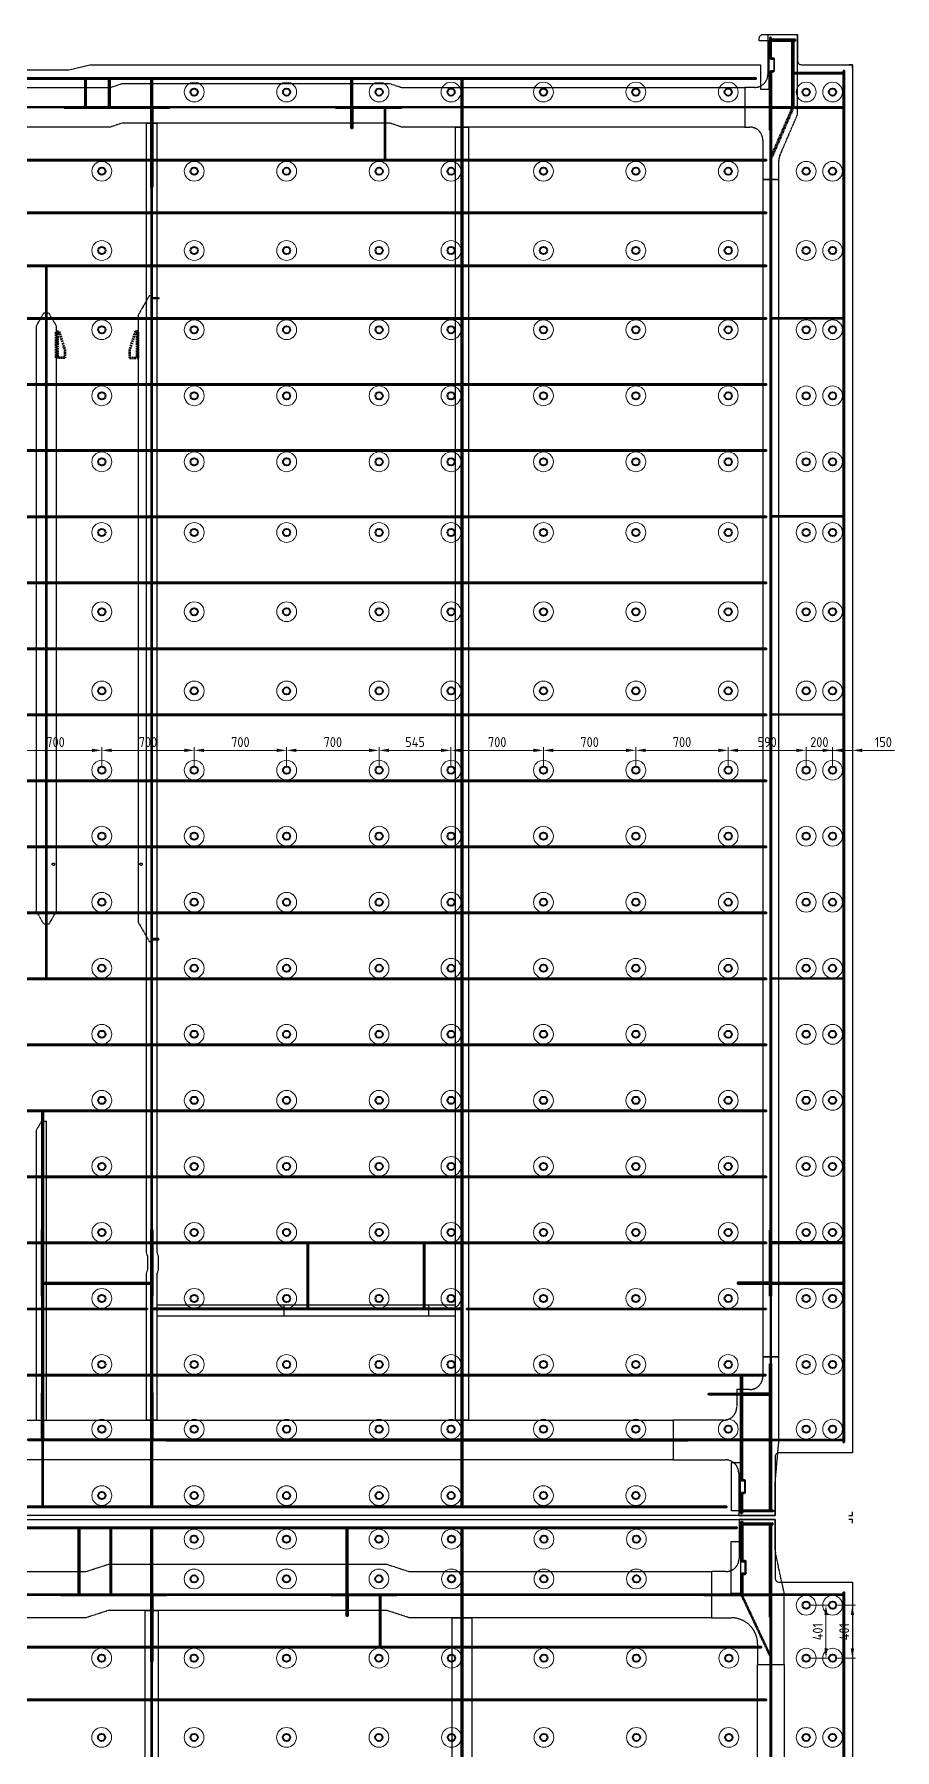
# Model space of a CAD drawing. Header units: millimetres. Extents: x -15442 to 12548, y -1071 to 35649.
# Drawn here: x 6031 to 12547, y 22660 to 35649 of the extents above; entities that cross this region are included whole.
import ezdxf

# ---------------------------------------------------------------- set-up
doc = ezdxf.new("R2010")
doc.units = ezdxf.units.MM
for name, pattern in [('ACAD_ISO10W100', [18, 12, -3, 0, -3]), ('AM_ISO02W050', [7.5, 6, -1.5]), ('AM_ISO08W050', [18, 12, -1.5, 3, -1.5]), ('AM_ISO09W050', [22.5, 12, -1.5, 3, -1.5, 3, -1.5])]:
    doc.linetypes.add(name, pattern=pattern)
for name, color, linetype, lineweight in [('Mechanical-AM_0', 7, 'Continuous', 40), ('Mechanical-AM_11', 3, 'AM_ISO09W050', 25), ('Mechanical-AM_2', 40, 'ACAD_ISO10W100', 70), ('Mechanical-AM_3', 6, 'AM_ISO02W050', 35), ('Mechanical-AM_7', 4, 'AM_ISO08W050', 25), ('Mechanical-AM_9', 253, 'Continuous', 0)]:
    doc.layers.add(name, color=color, linetype=linetype, lineweight=lineweight)
doc.styles.get("Standard").update_dxf_attribs({"font": 'ISOCP.SHX'})
doc.dimstyles.new('AM_ISO', dxfattribs={"dimtxt": 3, "dimasz": 3, "dimexe": 1, "dimexo": 1, "dimgap": 1, "dimtad": 1, "dimdec": 0, "dimdsep": 46, "dimtxsty": 'Standard', "dimcen": 0, "dimclrd": 256, "dimclre": 256, "dimclrt": 2, "dimadec": 0, "dimazin": 2, "dimtp": 0.1, "dimtm": 0.1, "dimtfac": 0.71, "dimtdec": 0, "dimtmove": 0, "dimatfit": 3, "dimfxl": 1, "dimtzin": 0, "dimlwd": -1, "dimlwe": -1, "dimarcsym": 1})

# ---------------------------------------------------------------- blocks, each defined once
blk = doc.blocks.new('cover in closed box DN90xSCH40')
for points in [[(30, 51), (5, 51), (5, 45), (30, 45)], [(36, -48), (36, 48), (30, 48), (30, -48)], [(30, -45), (5, -45), (5, -51), (30, -51)]]:
    blk.add_lwpolyline(points, close=True)
for points in [[(5, 51), (2, 51), (5, 48)], [(30, 48), (30, 51), (33, 48)], [(5, -51), (5, -48), (2, -51)], [(30, -48), (30, -51), (33, -48)]]:
    blk.add_solid(points)
blk = doc.blocks.new('stop plate-tv')
blk.add_line((200, 9), (0, 9))
blk.add_lwpolyline([(0, 0), (200, 0), (200, 20), (60, 65), (0, 65)], close=True)
blk = doc.blocks.new('*D2235')
at = {"layer": 'Defpoints', "color": 0, "transparency": 16777216}
for p in [(6542, 30227), (5842, 30077), (6542, 30077)]:
    blk.add_point(p, dxfattribs=at)
at = {"layer": 'Mechanical-AM_9', "transparency": 16777216}
for p, q in [((5842, 30102), (5842, 30252)), ((5917, 30227), (6467, 30227)), ((6542, 30102), (6542, 30252))]:
    blk.add_line(p, q, dxfattribs=at)
for points in [[(5917, 30240), (5917, 30215), (5842, 30227)], [(6467, 30240), (6467, 30215), (6542, 30227)]]:
    blk.add_solid(points, dxfattribs=at)
at = {"layer": 'Mechanical-AM_9', "color": 2, "transparency": 16777216, "insert": (6192, 30290), "char_height": 75, "attachment_point": 5}
blk.add_mtext('700', dxfattribs=at)
blk = doc.blocks.new('*D2234')
at = {"layer": 'Defpoints', "color": 0, "transparency": 16777216}
for p in [(7242, 30227), (6542, 30077), (7242, 30077)]:
    blk.add_point(p, dxfattribs=at)
at = {"layer": 'Mechanical-AM_9', "transparency": 16777216}
for p, q in [((6542, 30102), (6542, 30252)), ((6617, 30227), (7167, 30227)), ((7242, 30102), (7242, 30252))]:
    blk.add_line(p, q, dxfattribs=at)
for points in [[(6617, 30240), (6617, 30215), (6542, 30227)], [(7167, 30240), (7167, 30215), (7242, 30227)]]:
    blk.add_solid(points, dxfattribs=at)
at = {"layer": 'Mechanical-AM_9', "color": 2, "transparency": 16777216, "insert": (6892, 30290), "char_height": 75, "attachment_point": 5}
blk.add_mtext('700', dxfattribs=at)
blk = doc.blocks.new('*D2233')
at = {"layer": 'Defpoints', "color": 0, "transparency": 16777216}
for p in [(7942, 30227), (7242, 30077), (7942, 30077)]:
    blk.add_point(p, dxfattribs=at)
at = {"layer": 'Mechanical-AM_9', "transparency": 16777216}
for p, q in [((7242, 30102), (7242, 30252)), ((7317, 30227), (7867, 30227)), ((7942, 30102), (7942, 30252))]:
    blk.add_line(p, q, dxfattribs=at)
for points in [[(7317, 30240), (7317, 30215), (7242, 30227)], [(7867, 30240), (7867, 30215), (7942, 30227)]]:
    blk.add_solid(points, dxfattribs=at)
at = {"layer": 'Mechanical-AM_9', "color": 2, "transparency": 16777216, "insert": (7592, 30290), "char_height": 75, "attachment_point": 5}
blk.add_mtext('700', dxfattribs=at)
blk = doc.blocks.new('*D2232')
at = {"layer": 'Defpoints', "color": 0, "transparency": 16777216}
for p in [(8642, 30227), (7942, 30077), (8642, 30077)]:
    blk.add_point(p, dxfattribs=at)
at = {"layer": 'Mechanical-AM_9', "transparency": 16777216}
for p, q in [((7942, 30102), (7942, 30252)), ((8017, 30227), (8567, 30227)), ((8642, 30102), (8642, 30252))]:
    blk.add_line(p, q, dxfattribs=at)
for points in [[(8017, 30240), (8017, 30215), (7942, 30227)], [(8567, 30240), (8567, 30215), (8642, 30227)]]:
    blk.add_solid(points, dxfattribs=at)
at = {"layer": 'Mechanical-AM_9', "color": 2, "transparency": 16777216, "insert": (8292, 30290), "char_height": 75, "attachment_point": 5}
blk.add_mtext('700', dxfattribs=at)
blk = doc.blocks.new('*D2231')
at = {"layer": 'Defpoints', "color": 0, "transparency": 16777216}
for p in [(9187, 30227), (8642, 30077), (9187, 30077)]:
    blk.add_point(p, dxfattribs=at)
at = {"layer": 'Mechanical-AM_9', "transparency": 16777216}
for p, q in [((8642, 30102), (8642, 30252)), ((8717, 30227), (9112, 30227)), ((9187, 30102), (9187, 30252))]:
    blk.add_line(p, q, dxfattribs=at)
for points in [[(8717, 30240), (8717, 30215), (8642, 30227)], [(9112, 30240), (9112, 30215), (9187, 30227)]]:
    blk.add_solid(points, dxfattribs=at)
at = {"layer": 'Mechanical-AM_9', "color": 2, "transparency": 16777216, "insert": (8915, 30290), "char_height": 75, "attachment_point": 5}
blk.add_mtext('545', dxfattribs=at)
blk = doc.blocks.new('*D2230')
at = {"layer": 'Defpoints', "color": 0, "transparency": 16777216}
for p in [(9887, 30227), (9187, 30077), (9887, 30077)]:
    blk.add_point(p, dxfattribs=at)
at = {"layer": 'Mechanical-AM_9', "transparency": 16777216}
for p, q in [((9187, 30102), (9187, 30252)), ((9262, 30227), (9812, 30227)), ((9887, 30102), (9887, 30252))]:
    blk.add_line(p, q, dxfattribs=at)
for points in [[(9262, 30240), (9262, 30215), (9187, 30227)], [(9812, 30240), (9812, 30215), (9887, 30227)]]:
    blk.add_solid(points, dxfattribs=at)
at = {"layer": 'Mechanical-AM_9', "color": 2, "transparency": 16777216, "insert": (9537, 30290), "char_height": 75, "attachment_point": 5}
blk.add_mtext('700', dxfattribs=at)
blk = doc.blocks.new('*D2229')
at = {"layer": 'Defpoints', "color": 0, "transparency": 16777216}
for p in [(10587, 30227), (9887, 30077), (10587, 30077)]:
    blk.add_point(p, dxfattribs=at)
at = {"layer": 'Mechanical-AM_9', "transparency": 16777216}
for p, q in [((9887, 30102), (9887, 30252)), ((9962, 30227), (10512, 30227)), ((10587, 30102), (10587, 30252))]:
    blk.add_line(p, q, dxfattribs=at)
for points in [[(9962, 30240), (9962, 30215), (9887, 30227)], [(10512, 30240), (10512, 30215), (10587, 30227)]]:
    blk.add_solid(points, dxfattribs=at)
at = {"layer": 'Mechanical-AM_9', "color": 2, "transparency": 16777216, "insert": (10237, 30290), "char_height": 75, "attachment_point": 5}
blk.add_mtext('700', dxfattribs=at)
blk = doc.blocks.new('*D2228')
at = {"layer": 'Defpoints', "color": 0, "transparency": 16777216}
for p in [(11287, 30227), (10587, 30077), (11287, 30077)]:
    blk.add_point(p, dxfattribs=at)
at = {"layer": 'Mechanical-AM_9', "transparency": 16777216}
for p, q in [((10587, 30102), (10587, 30252)), ((10662, 30227), (11212, 30227)), ((11287, 30102), (11287, 30252))]:
    blk.add_line(p, q, dxfattribs=at)
for points in [[(10662, 30240), (10662, 30215), (10587, 30227)], [(11212, 30240), (11212, 30215), (11287, 30227)]]:
    blk.add_solid(points, dxfattribs=at)
at = {"layer": 'Mechanical-AM_9', "color": 2, "transparency": 16777216, "insert": (10937, 30290), "char_height": 75, "attachment_point": 5}
blk.add_mtext('700', dxfattribs=at)
blk = doc.blocks.new('*D2227')
at = {"layer": 'Defpoints', "color": 0, "transparency": 16777216}
for p in [(11877, 30227), (11287, 30077), (11877, 30077)]:
    blk.add_point(p, dxfattribs=at)
at = {"layer": 'Mechanical-AM_9', "transparency": 16777216}
for p, q in [((11287, 30102), (11287, 30252)), ((11362, 30227), (11802, 30227)), ((11877, 30102), (11877, 30252))]:
    blk.add_line(p, q, dxfattribs=at)
for points in [[(11362, 30240), (11362, 30215), (11287, 30227)], [(11802, 30240), (11802, 30215), (11877, 30227)]]:
    blk.add_solid(points, dxfattribs=at)
at = {"layer": 'Mechanical-AM_9', "color": 2, "transparency": 16777216, "insert": (11582, 30290), "char_height": 75, "attachment_point": 5}
blk.add_mtext('590', dxfattribs=at)
blk = doc.blocks.new('*D2226')
at = {"layer": 'Defpoints', "color": 0, "transparency": 16777216}
for p in [(12077, 30227), (11877, 30077), (12077, 30077)]:
    blk.add_point(p, dxfattribs=at)
at = {"layer": 'Mechanical-AM_9', "transparency": 16777216}
for p, q in [((11802, 30227), (11727, 30227)), ((11877, 30102), (11877, 30252)), ((11877, 30227), (12077, 30227)), ((12077, 30102), (12077, 30252)), ((12152, 30227), (12227, 30227))]:
    blk.add_line(p, q, dxfattribs=at)
for points in [[(11802, 30240), (11802, 30215), (11877, 30227)], [(12152, 30240), (12152, 30215), (12077, 30227)]]:
    blk.add_solid(points, dxfattribs=at)
at = {"layer": 'Mechanical-AM_9', "color": 2, "transparency": 16777216, "insert": (11977, 30290), "char_height": 75, "attachment_point": 5}
blk.add_mtext('200', dxfattribs=at)
blk = doc.blocks.new('*D2225')
at = {"layer": 'Defpoints', "color": 0, "transparency": 16777216}
for p in [(12227, 30227), (12077, 30077), (12227, 30077)]:
    blk.add_point(p, dxfattribs=at)
at = {"layer": 'Mechanical-AM_9', "transparency": 16777216}
for p, q in [((12002, 30227), (11927, 30227)), ((12077, 30102), (12077, 30252)), ((12077, 30227), (12227, 30227)), ((12227, 30102), (12227, 30252)), ((12302, 30227), (12547, 30227))]:
    blk.add_line(p, q, dxfattribs=at)
for points in [[(12002, 30240), (12002, 30215), (12077, 30227)], [(12302, 30240), (12302, 30215), (12227, 30227)]]:
    blk.add_solid(points, dxfattribs=at)
at = {"layer": 'Mechanical-AM_9', "color": 2, "transparency": 16777216, "insert": (12462, 30290), "char_height": 75, "attachment_point": 5}
blk.add_mtext('150', dxfattribs=at)
blk = doc.blocks.new('*D2254')
at = {"layer": 'Defpoints', "color": 0, "transparency": 16777216}
for p in [(12077, 23754), (12227, 23754), (12077, 23353)]:
    blk.add_point(p, dxfattribs=at)
at = {"layer": 'Mechanical-AM_9', "transparency": 16777216}
for p, q in [((12102, 23754), (12252, 23754)), ((12227, 23428), (12227, 23679)), ((12102, 23353), (12252, 23353))]:
    blk.add_line(p, q, dxfattribs=at)
for points in [[(12215, 23679), (12240, 23679), (12227, 23754)], [(12215, 23428), (12240, 23428), (12227, 23353)]]:
    blk.add_solid(points, dxfattribs=at)
at = {"layer": 'Mechanical-AM_9', "color": 2, "transparency": 16777216, "insert": (12165, 23554), "char_height": 75, "attachment_point": 5, "rotation": 90}
blk.add_mtext('401', dxfattribs=at)
blk = doc.blocks.new('*D2252')
at = {"layer": 'Defpoints', "color": 0, "transparency": 16777216}
for p in [(11877, 23754), (12027, 23754), (11877, 23353)]:
    blk.add_point(p, dxfattribs=at)
at = {"layer": 'Mechanical-AM_9', "transparency": 16777216}
for p, q in [((11902, 23754), (12052, 23754)), ((12027, 23428), (12027, 23679)), ((11902, 23353), (12052, 23353))]:
    blk.add_line(p, q, dxfattribs=at)
for points in [[(12015, 23679), (12040, 23679), (12027, 23754)], [(12015, 23428), (12040, 23428), (12027, 23353)]]:
    blk.add_solid(points, dxfattribs=at)
at = {"layer": 'Mechanical-AM_9', "color": 2, "transparency": 16777216, "insert": (11965, 23554), "char_height": 75, "attachment_point": 5, "rotation": 90}
blk.add_mtext('401', dxfattribs=at)
blk = doc.blocks.new('PNL_01_2_L.H_2_2_2_2_2', base_point=(-542.7, 24434.2))
for centre in [(7242.3, 35212.2), (7942.3, 35212.2), (8642.3, 35212.2), (9187.3, 35212.2), (9887.3, 35212.2), (10587.3, 35212.2), (11287.3, 35212.2), (11877.3, 35212.2), (12077.3, 35212.2), (6542.3, 34612.2), (7242.3, 34612.2), (7942.3, 34612.2), (8642.3, 34612.2), (9187.3, 34612.2), (9887.3, 34612.2), (10587.3, 34612.2), (11287.3, 34612.2), (11877.3, 34612.2), (12077.3, 34612.2), (6542.3, 34012.2), (7242.3, 34012.2), (7942.3, 34012.2), (8642.3, 34012.2), (9187.3, 34012.2), (9887.3, 34012.2), (10587.3, 34012.2), (11287.3, 34012.2), (11877.3, 34012.2), (12077.3, 34012.2), (6542.3, 33412.2), (7242.3, 33412.2), (7942.3, 33412.2), (8642.3, 33412.2), (9187.3, 33412.2), (9887.3, 33412.2), (10587.3, 33412.2), (11287.3, 33412.2), (11877.3, 33412.2), (12077.3, 33412.2), (6542.3, 32912.2), (7242.3, 32912.2), (7942.3, 32912.2), (8642.3, 32912.2), (9187.3, 32912.2), (9887.3, 32912.2), (10587.3, 32912.2), (11287.3, 32912.2), (11877.3, 32912.2), (12077.3, 32912.2), (6542.3, 32412.2), (7242.3, 32412.2), (7942.3, 32412.2), (8642.3, 32412.2), (9187.3, 32412.2), (9887.3, 32412.2), (10587.3, 32412.2), (11287.3, 32412.2), (11877.3, 32412.2), (12077.3, 32412.2), (6542.3, 31877.2), (7242.3, 31877.2), (7942.3, 31877.2), (8642.3, 31877.2), (9187.3, 31877.2), (9887.3, 31877.2), (10587.3, 31877.2), (11287.3, 31877.2), (11877.3, 31877.2), (12077.3, 31877.2), (6542.3, 31277.2), (7242.3, 31277.2), (7942.3, 31277.2), (8642.3, 31277.2), (9187.3, 31277.2), (9887.3, 31277.2), (10587.3, 31277.2), (11287.3, 31277.2), (11877.3, 31277.2), (12077.3, 31277.2), (6542.3, 30677.2), (7242.3, 30677.2), (7942.3, 30677.2), (8642.3, 30677.2), (9187.3, 30677.2), (9887.3, 30677.2), (10587.3, 30677.2), (11287.3, 30677.2), (11877.3, 30677.2), (12077.3, 30677.2), (6542.3, 30077.2), (7242.3, 30077.2), (7942.3, 30077.2), (8642.3, 30077.2), (9187.3, 30077.2), (9887.3, 30077.2), (10587.3, 30077.2), (11287.3, 30077.2), (11877.3, 30077.2), (12077.3, 30077.2), (6542.3, 29577.2), (7242.3, 29577.2), (7942.3, 29577.2), (8642.3, 29577.2), (9187.3, 29577.2), (9887.3, 29577.2), (10587.3, 29577.2), (11287.3, 29577.2), (11877.3, 29577.2), (12077.3, 29577.2), (6542.3, 29077.2), (7242.3, 29077.2), (7942.3, 29077.2), (8642.3, 29077.2), (9187.3, 29077.2), (9887.3, 29077.2), (10587.3, 29077.2), (11287.3, 29077.2), (11877.3, 29077.2), (12077.3, 29077.2), (6542.3, 28577.2), (7242.3, 28577.2), (7942.3, 28577.2), (8642.3, 28577.2), (9187.3, 28577.2), (9887.3, 28577.2), (10587.3, 28577.2), (11287.3, 28577.2), (11877.3, 28577.2), (12077.3, 28577.2), (6542.3, 28077.2), (7242.3, 28077.2), (7942.3, 28077.2), (8642.3, 28077.2), (9187.3, 28077.2), (9887.3, 28077.2), (10587.3, 28077.2), (11287.3, 28077.2), (11877.3, 28077.2), (12077.3, 28077.2), (6542.3, 27577.2), (7242.3, 27577.2), (7942.3, 27577.2), (8642.3, 27577.2), (9187.3, 27577.2), (9887.3, 27577.2), (10587.3, 27577.2), (11287.3, 27577.2), (11877.3, 27577.2), (12077.3, 27577.2), (6542.3, 27077.2), (7242.3, 27077.2), (7942.3, 27077.2), (8642.3, 27077.2), (9187.3, 27077.2), (9887.3, 27077.2), (10587.3, 27077.2), (11287.3, 27077.2), (11877.3, 27077.2), (12077.3, 27077.2), (6542.3, 26577.2), (7242.3, 26577.2), (7942.3, 26577.2), (8642.3, 26577.2), (9187.3, 26577.2), (9887.3, 26577.2), (10587.3, 26577.2), (11287.3, 26577.2), (11877.3, 26577.2), (12077.3, 26577.2), (6542.3, 26077.2), (7242.3, 26077.2), (7942.3, 26077.2), (8642.3, 26077.2), (9187.3, 26077.2), (9887.3, 26077.2), (10587.3, 26077.2), (11287.3, 26077.2), (11877.3, 26077.2), (12077.3, 26077.2), (6542.3, 25577.2), (7242.3, 25577.2), (7942.3, 25577.2), (8642.3, 25577.2), (9187.3, 25577.2), (9887.3, 25577.2), (10587.3, 25577.2), (11287.3, 25577.2), (11877.3, 25577.2), (12077.3, 25577.2), (6542.3, 25087.2), (7242.3, 25087.2), (7942.3, 25087.2), (8642.3, 25087.2), (9187.3, 25087.2), (9887.3, 25087.2), (10587.3, 25087.2), (11287.3, 25087.2), (11877.3, 25087.2), (12077.3, 25087.2), (6542.3, 24584.2), (7242.3, 24584.2), (7942.3, 24584.2), (8642.3, 24584.2), (9187.3, 24584.2), (9887.3, 24584.2), (10587.3, 24584.2)]:
    blk.add_circle(centre, 27.5)
at = {"layer": 'Mechanical-AM_9'}
for centre in [(7242.3, 35212.2), (7942.3, 35212.2), (8642.3, 35212.2), (9187.3, 35212.2), (9887.3, 35212.2), (10587.3, 35212.2), (11287.3, 35212.2), (11877.3, 35212.2), (12077.3, 35212.2), (6542.3, 34612.2), (7242.3, 34612.2), (7942.3, 34612.2), (8642.3, 34612.2), (9187.3, 34612.2), (9887.3, 34612.2), (10587.3, 34612.2), (11287.3, 34612.2), (11877.3, 34612.2), (12077.3, 34612.2), (6542.3, 34012.2), (7242.3, 34012.2), (7942.3, 34012.2), (8642.3, 34012.2), (9187.3, 34012.2), (9887.3, 34012.2), (10587.3, 34012.2), (11287.3, 34012.2), (11877.3, 34012.2), (12077.3, 34012.2), (6542.3, 33412.2), (7242.3, 33412.2), (7942.3, 33412.2), (8642.3, 33412.2), (9187.3, 33412.2), (9887.3, 33412.2), (10587.3, 33412.2), (11287.3, 33412.2), (11877.3, 33412.2), (12077.3, 33412.2), (6542.3, 32912.2), (7242.3, 32912.2), (7942.3, 32912.2), (8642.3, 32912.2), (9187.3, 32912.2), (9887.3, 32912.2), (10587.3, 32912.2), (11287.3, 32912.2), (11877.3, 32912.2), (12077.3, 32912.2), (6542.3, 32412.2), (7242.3, 32412.2), (7942.3, 32412.2), (8642.3, 32412.2), (9187.3, 32412.2), (9887.3, 32412.2), (10587.3, 32412.2), (11287.3, 32412.2), (11877.3, 32412.2), (12077.3, 32412.2), (6542.3, 31877.2), (7242.3, 31877.2), (7942.3, 31877.2), (8642.3, 31877.2), (9187.3, 31877.2), (9887.3, 31877.2), (10587.3, 31877.2), (11287.3, 31877.2), (11877.3, 31877.2), (12077.3, 31877.2), (6542.3, 31277.2), (7242.3, 31277.2), (7942.3, 31277.2), (8642.3, 31277.2), (9187.3, 31277.2), (9887.3, 31277.2), (10587.3, 31277.2), (11287.3, 31277.2), (11877.3, 31277.2), (12077.3, 31277.2), (6542.3, 30677.2), (7242.3, 30677.2), (7942.3, 30677.2), (8642.3, 30677.2), (9187.3, 30677.2), (9887.3, 30677.2), (10587.3, 30677.2), (11287.3, 30677.2), (11877.3, 30677.2), (12077.3, 30677.2), (6542.3, 30077.2), (7242.3, 30077.2), (7942.3, 30077.2), (8642.3, 30077.2), (9187.3, 30077.2), (9887.3, 30077.2), (10587.3, 30077.2), (11287.3, 30077.2), (11877.3, 30077.2), (12077.3, 30077.2), (6542.3, 29577.2), (7242.3, 29577.2), (7942.3, 29577.2), (8642.3, 29577.2), (9187.3, 29577.2), (9887.3, 29577.2), (10587.3, 29577.2), (11287.3, 29577.2), (11877.3, 29577.2), (12077.3, 29577.2), (6542.3, 29077.2), (7242.3, 29077.2), (7942.3, 29077.2), (8642.3, 29077.2), (9187.3, 29077.2), (9887.3, 29077.2), (10587.3, 29077.2), (11287.3, 29077.2), (11877.3, 29077.2), (12077.3, 29077.2), (6542.3, 28577.2), (7242.3, 28577.2), (7942.3, 28577.2), (8642.3, 28577.2), (9187.3, 28577.2), (9887.3, 28577.2), (10587.3, 28577.2), (11287.3, 28577.2), (11877.3, 28577.2), (12077.3, 28577.2), (6542.3, 28077.2), (7242.3, 28077.2), (7942.3, 28077.2), (8642.3, 28077.2), (9187.3, 28077.2), (9887.3, 28077.2), (10587.3, 28077.2), (11287.3, 28077.2), (11877.3, 28077.2), (12077.3, 28077.2), (6542.3, 27577.2), (7242.3, 27577.2), (7942.3, 27577.2), (8642.3, 27577.2), (9187.3, 27577.2), (9887.3, 27577.2), (10587.3, 27577.2), (11287.3, 27577.2), (11877.3, 27577.2), (12077.3, 27577.2), (6542.3, 27077.2), (7242.3, 27077.2), (7942.3, 27077.2), (8642.3, 27077.2), (9187.3, 27077.2), (9887.3, 27077.2), (10587.3, 27077.2), (11287.3, 27077.2), (11877.3, 27077.2), (12077.3, 27077.2), (6542.3, 26577.2), (7242.3, 26577.2), (7942.3, 26577.2), (8642.3, 26577.2), (9187.3, 26577.2), (9887.3, 26577.2), (10587.3, 26577.2), (11287.3, 26577.2), (11877.3, 26577.2), (12077.3, 26577.2), (6542.3, 26077.2), (7242.3, 26077.2), (7942.3, 26077.2), (8642.3, 26077.2), (9187.3, 26077.2), (9887.3, 26077.2), (10587.3, 26077.2), (11287.3, 26077.2), (11877.3, 26077.2), (12077.3, 26077.2), (6542.3, 25577.2), (7242.3, 25577.2), (7942.3, 25577.2), (8642.3, 25577.2), (9187.3, 25577.2), (9887.3, 25577.2), (10587.3, 25577.2), (11287.3, 25577.2), (11877.3, 25577.2), (12077.3, 25577.2), (6542.3, 25087.2), (7242.3, 25087.2), (7942.3, 25087.2), (8642.3, 25087.2), (9187.3, 25087.2), (9887.3, 25087.2), (10587.3, 25087.2), (11287.3, 25087.2), (11877.3, 25087.2), (12077.3, 25087.2), (6542.3, 24584.2), (7242.3, 24584.2), (7942.3, 24584.2), (8642.3, 24584.2), (9187.3, 24584.2), (9887.3, 24584.2), (10587.3, 24584.2)]:
    blk.add_circle(centre, 75, dxfattribs=at)
for p1, p2, picture, middle in [((5842.3, 30077.2), (6542.3, 30077.2), '*D2235', (6192.3, 30289.7)), ((6542.3, 30077.2), (7242.3, 30077.2), '*D2234', (6892.3, 30289.7)), ((7242.3, 30077.2), (7942.3, 30077.2), '*D2233', (7592.3, 30289.7)), ((7942.3, 30077.2), (8642.3, 30077.2), '*D2232', (8292.3, 30289.7)), ((8642.3, 30077.2), (9187.3, 30077.2), '*D2231', (8914.8, 30289.7)), ((9187.3, 30077.2), (9887.3, 30077.2), '*D2230', (9537.3, 30289.7)), ((9887.3, 30077.2), (10587.3, 30077.2), '*D2229', (10237.3, 30289.7)), ((10587.3, 30077.2), (11287.3, 30077.2), '*D2228', (10937.3, 30289.7)), ((11287.3, 30077.2), (11877.3, 30077.2), '*D2227', (11582.3, 30289.7)), ((11877.3, 30077.2), (12077.3, 30077.2), '*D2226', (11977.3, 30289.7)), ((12077.3, 30077.2), (12227.3, 30077.2), '*D2225', (12462.4, 30289.7))]:
    dim = blk.add_aligned_dim(p1=p1, p2=p2, distance=150, dimstyle='AM_ISO', override={"dimscale": 25}, dxfattribs=at)
    dim.commit()
    dim.dimension.update_dxf_attribs({"geometry": picture, "text_midpoint": middle})
blk = doc.blocks.new('PNL_01_2_L.H_2_2_2_2_2_2', base_point=(-542.7, 10174.2))
for centre in [(7241.2, 24254.2), (7941.2, 24254.2), (8641.2, 24254.2), (9191.2, 24254.2), (9891.2, 24254.2), (10591.2, 24254.2), (7241.2, 23953.3), (7941.2, 23953.3), (8641.2, 23953.3), (9191.2, 23953.3), (9891.2, 23953.3), (10591.2, 23953.3), (6541.2, 23353.3), (7241.2, 23353.3), (7941.2, 23353.3), (8641.2, 23353.3), (9191.2, 23353.3), (9891.2, 23353.3), (10591.2, 23353.3), (11291.2, 23353.3), (6541.2, 22753.3), (7241.2, 22753.3), (7941.2, 22753.3), (8641.2, 22753.3), (9191.2, 22753.3), (9891.2, 22753.3), (10591.2, 22753.3), (11291.2, 22753.3), (11877.3, 22753.3), (12077.3, 22753.3)]:
    blk.add_circle(centre, 27.5)
at = {"color": 4}
for centre in [(11877.3, 23754.2), (12077.3, 23754.2), (11877.3, 23353.3), (12077.3, 23353.3)]:
    blk.add_circle(centre, 27.5, dxfattribs=at)
at = {"layer": 'Mechanical-AM_9'}
for centre in [(7241.2, 24254.2), (7941.2, 24254.2), (8641.2, 24254.2), (9191.2, 24254.2), (9891.2, 24254.2), (10591.2, 24254.2), (7241.2, 23953.3), (7941.2, 23953.3), (8641.2, 23953.3), (9191.2, 23953.3), (9891.2, 23953.3), (10591.2, 23953.3), (11877.3, 23754.2), (12077.3, 23754.2), (6541.2, 23353.3), (7241.2, 23353.3), (7941.2, 23353.3), (8641.2, 23353.3), (9191.2, 23353.3), (9891.2, 23353.3), (10591.2, 23353.3), (11291.2, 23353.3), (11877.3, 23353.3), (12077.3, 23353.3), (6541.2, 22753.3), (7241.2, 22753.3), (7941.2, 22753.3), (8641.2, 22753.3), (9191.2, 22753.3), (9891.2, 22753.3), (10591.2, 22753.3), (11291.2, 22753.3), (11877.3, 22753.3), (12077.3, 22753.3)]:
    blk.add_circle(centre, 75, dxfattribs=at)
for p1, p2, picture, middle in [((11877.3, 23353.3), (11877.3, 23754.2), '*D2252', (11964.8, 23553.8)), ((12077.3, 23353.3), (12077.3, 23754.2), '*D2254', (12164.8, 23553.8))]:
    dim = blk.add_aligned_dim(p1=p1, p2=p2, distance=-150, dimstyle='AM_ISO', override={"dimscale": 25}, dxfattribs=at)
    dim.commit()
    dim.dimension.update_dxf_attribs({"geometry": picture, "text_midpoint": middle})

msp = doc.modelspace()

# ---------------------------------------------------------------- linework, layer by layer
msp.add_lwpolyline([(5651, 35379), (6292, 35379), (6452, 35419), (11532, 35419), (11532, 35235), (11597, 35235), (11597, 35600), (11522, 35600), (11522, 35619, -0.414214), (11552, 35649), (11811, 35649), (11811, 35449, 0.414215), (11841, 35419), (12227, 35419), (12227, 24909), (11672, 24909, 0.414214), (11642, 24879), (11642, 24434), (-8, 24434)], format="xyb")
for points in [[(11311, 24834), (11376, 24834), (11376, 24469), (11311, 24469)], [(11308, 24237), (11379, 24237), (11379, 23842), (11308, 23842)]]:
    msp.add_lwpolyline(points, close=True)
msp.add_lwpolyline([(-8, 24404), (11642, 24404), (11642, 23959, 0.414214), (11672, 23929), (12227, 23929), (12227, 10389), (11672, 10389, 0.414214), (11642, 10359), (11642, 10174), (-8, 10174), (-8, 10359, 0.414214), (-38, 10389), (-543, 10389), (-543, 23929), (-38, 23929, 0.414214), (-8, 23959)], format="xyb", close=True)
at = {"layer": 'Mechanical-AM_0', "linetype": 'AM_ISO02W050'}
for points in [[(11612, 35624), (11602, 35624), (11602, 35468), (11612, 35468)], [(11796, 35609), (11612, 35609), (11612, 35599), (11796, 35599)], [(11771, 35599), (11781, 35599), (11781, 35100), (11771, 35100)], [(11612, 34924), (11602, 34924), (11602, 35366), (11612, 35366)], [(6415, 35309), (6421, 35309), (6421, 35100), (6415, 35100)], [(6596, 35309), (6602, 35309), (6602, 35100), (6596, 35100)], [(6917, 35309), (6923, 35309), (6923, 35100), (6917, 35100)], [(8432, 35309), (8438, 35309), (8438, 35100), (8432, 35100)], [(9267, 35309), (9273, 35309), (9273, 35100), (9267, 35100)], [(32, 35100), (6257, 35100), (6257, 35094), (32, 35094)], [(7057, 35090), (6257, 35090), (6257, 35100), (7057, 35100)], [(6927, 34490), (6917, 34490), (6917, 35090), (6927, 35090)], [(8312, 35094), (7057, 35094), (7057, 35100), (8312, 35100)], [(8812, 35090), (8312, 35090), (8312, 35100), (8812, 35100)], [(8432, 35090), (8442, 35090), (8442, 34935), (8432, 34935)], [(8692, 35090), (8682, 35090), (8682, 34702), (8692, 34702)], [(11602, 35094), (8812, 35094), (8812, 35100), (11602, 35100)], [(9267, 35094), (9273, 35094), (9273, 25008), (9267, 25008)], [(11612, 35100), (12157, 35100), (12157, 35090), (11612, 35090)], [(11777, 35087), (11618, 34720), (11612, 34723), (11771, 35090)], [(11606, 34924), (11612, 34924), (11612, 26595), (11606, 26595)], [(6917, 26596), (6923, 26596), (6923, 34490), (6917, 34490)], [(6125, 28502), (6125, 33892), (6119, 33892), (6119, 28502)], [(6973, 33655), (6973, 33649), (6923, 33649), (6923, 33655)], [(11612, 33502), (12157, 33502), (12157, 33496), (11612, 33496)], [(11612, 32002), (12157, 32002), (12157, 31996), (11612, 31996)], [(11612, 30502), (12157, 30502), (12157, 30496), (11612, 30496)], [(6974, 28795), (6974, 28801), (6924, 28801), (6924, 28795)], [(11612, 28502), (12157, 28502), (12157, 28496), (11612, 28496)], [(6091, 27492), (6097, 27492), (6097, 26596), (6091, 26596)], [(6087, 26596), (6097, 26596), (6097, 26095), (6087, 26095)], [(6917, 26596), (6927, 26596), (6927, 26095), (6917, 26095)], [(11612, 26095), (11602, 26095), (11602, 26595), (11612, 26595)], [(11612, 26496), (12157, 26496), (12157, 26502), (11612, 26502)], [(8100, 26492), (8106, 26492), (8106, 26002), (8100, 26002)], [(8981, 26492), (8987, 26492), (8987, 26002), (8981, 26002)], [(6097, 26194), (6097, 26188), (6917, 26188), (6917, 26194)], [(11357, 26188), (11602, 26188), (11602, 26198), (11357, 26198)], [(11612, 26188), (12157, 26188), (12157, 26194), (11612, 26194)], [(6091, 26095), (6097, 26095), (6097, 25362), (6091, 25362)], [(6917, 26095), (6923, 26095), (6923, 25362), (6917, 25362)], [(6923, 25996), (9267, 25996), (9267, 26002), (6923, 26002)], [(11612, 26095), (11606, 26095), (11606, 25584), (11612, 25584)], [(11391, 25012), (11381, 25012), (11381, 25492), (11391, 25492)], [(11612, 24474), (11602, 24474), (11602, 25584), (11612, 25584)], [(6087, 25362), (6097, 25362), (6097, 25012), (6087, 25012)], [(6917, 25362), (6927, 25362), (6927, 25012), (6917, 25012)], [(11136, 25357), (11381, 25357), (11381, 25347), (11136, 25347)], [(11391, 25347), (11602, 25347), (11602, 25357), (11391, 25357)], [(5982, 25012), (7032, 25012), (7032, 25002), (5982, 25002)], [(6097, 25002), (6091, 25002), (6091, 24504), (6097, 24504)], [(6917, 25002), (6923, 25002), (6923, 24504), (6917, 24504)], [(7032, 25002), (10980, 25002), (10980, 25008), (7032, 25008)], [(9267, 25002), (9273, 25002), (9273, 24504), (9267, 24504)], [(10980, 25012), (11602, 25012), (11602, 25002), (10980, 25002)], [(11381, 25002), (11391, 25002), (11391, 24703), (11381, 24703)], [(11612, 25008), (12157, 25008), (12157, 25002), (11612, 25002)], [(11391, 24449), (11381, 24449), (11381, 24601), (11391, 24601)], [(11391, 24474), (11627, 24474), (11627, 24464), (11391, 24464)], [(6366, 24334), (6372, 24334), (6372, 23837), (6366, 23837)], [(6607, 24334), (6613, 24334), (6613, 23837), (6607, 23837)], [(6917, 24334), (6923, 24334), (6923, 23837), (6917, 23837)], [(8396, 24334), (8402, 24334), (8402, 23837), (8396, 23837)], [(9267, 24334), (9273, 24334), (9273, 23837), (9267, 23837)], [(11384, 24090), (11384, 24389), (11394, 24389), (11394, 24090)], [(11627, 24374), (11394, 24374), (11394, 24364), (11627, 24364)], [(11612, 23664), (11602, 23664), (11602, 24364), (11612, 24364)], [(11394, 23988), (11394, 23837), (11384, 23837), (11384, 23988)], [(532, 23837), (6232, 23837), (6232, 23831), (532, 23831)], [(7032, 23827), (6232, 23827), (6232, 23837), (7032, 23837)], [(6927, 23327), (6917, 23327), (6917, 23827), (6927, 23827)], [(8276, 23831), (7032, 23831), (7032, 23837), (8276, 23837)], [(8776, 23827), (8276, 23827), (8276, 23837), (8776, 23837)], [(8396, 23827), (8406, 23827), (8406, 23672), (8396, 23672)], [(8656, 23827), (8646, 23827), (8646, 23442), (8656, 23442)], [(11102, 23831), (8776, 23831), (8776, 23837), (11102, 23837)], [(9267, 23831), (9273, 23831), (9273, 10748), (9267, 10748)], [(11602, 23827), (11102, 23827), (11102, 23837), (11602, 23837)], [(11388, 23824), (11601, 23372), (11606, 23374), (11394, 23827)], [(11612, 23837), (12157, 23837), (12157, 23831), (11612, 23831)], [(11606, 23664), (11612, 23664), (11612, 10914), (11606, 10914)], [(6917, 12402), (6923, 12402), (6923, 23327), (6917, 23327)]]:
    msp.add_lwpolyline(points, close=True, dxfattribs=at)
at = {"layer": 'Mechanical-AM_11', "color": 4}
for p, q in [((7921, 26026), (7921, 25946)), ((9016, 26026), (9016, 25946))]:
    msp.add_line(p, q, dxfattribs=at)
at = {"layer": 'Mechanical-AM_11', "color": 3}
for points in [[(11811, 35041), (11811, 35644), (11587, 35644), (11587, 35347, -0.414214), (11487, 35247), (11412, 35247), (11412, 34947), (11449, 34947, -0.414214), (11549, 34847), (11549, 34549), (11669, 34549), (11669, 34693, -0.102541), (11678, 34732)], [(10869, 24855), (11266, 24855, -0.414214), (11366, 24755), (11366, 24434), (11642, 24434), (11642, 24679), (11669, 24987), (11669, 25634), (11549, 25634), (11549, 25487, -0.414214), (11449, 25387), (11351, 25387), (11351, 25255, -0.414214), (11251, 25155), (10869, 25155)], [(11369, 24404), (11369, 24109, -0.414214), (11269, 24009), (11160, 24009), (11160, 23659), (11309, 23659, -0.414214), (11509, 23459), (11509, 23304), (11709, 23304), (11709, 23852), (11645, 24148, -0.053748), (11642, 24170), (11642, 24404)]]:
    msp.add_lwpolyline(points, format="xyb", close=True, dxfattribs=at)
for points in [[(8248, 35277), (8722, 35277), (8812, 35247), (11412, 35247), (11412, 34947), (8812, 34947), (8722, 34977), (8248, 34977), (6697, 34977), (6608, 34947), (262, 34947), (262, 35247), (6608, 35247), (6697, 35277)], [(6960, 26265), (6960, 25155), (6880, 25155), (6880, 26265), (6890, 26295), (6890, 26395), (6880, 26425), (6880, 34977), (6960, 34977), (6960, 26425), (6970, 26395), (6970, 26295)], [(9320, 25155), (9220, 25155), (9220, 34947), (9320, 34947)], [(11549, 25634), (11669, 25634), (11669, 34549), (11549, 34549)], [(6917, 33670), (6902, 33670), (6817, 33522), (6817, 28927), (6902, 28780), (6917, 28780)], [(6044, 25155), (6124, 25155), (6124, 27383), (6124, 27417), (6084, 27417), (6044, 27348)], [(6960, 25946), (9220, 25946), (9220, 26026), (6960, 26026)], [(765, 25155), (10869, 25155), (10869, 24855), (765, 24855)], [(6422, 23659), (475, 23659), (475, 24009), (6422, 24009), (6592, 24064), (6592, 24064), (6592, 24064), (6592, 24064), (8701, 24064), (8701, 24064), (8871, 24009), (11160, 24009), (11160, 23659), (8871, 23659), (8701, 23714), (8701, 23714), (8701, 23714), (6592, 23714), (6592, 23714), (6592, 23714)], [(6870, 11771), (6900, 11861), (6900, 11961), (6870, 12051), (6870, 23714), (6970, 23714), (6970, 12051), (7000, 11961), (7000, 11861), (6970, 11771), (6970, 10899), (6870, 10899)], [(9345, 10920), (9195, 10920), (9195, 23659), (9345, 23659)], [(11709, 12374), (11509, 12374), (11509, 23304), (11709, 23304)]]:
    msp.add_lwpolyline(points, close=True, dxfattribs=at)
at = {"layer": 'Mechanical-AM_11'}
msp.add_lwpolyline([(6140, 33540), (6197, 33441), (6197, 29008), (6140, 28910), (6104, 28910), (6047, 29008), (6047, 33441), (6104, 33540)], close=True, dxfattribs=at)
for centre in [(6175, 29365), (6839, 29365)]:
    msp.add_circle(centre, 9, dxfattribs=at)
at = {"layer": 'Mechanical-AM_3', "color": 6, "linetype": 'AM_ISO02W050'}
msp.add_lwpolyline([(11781, 35359), (12157, 35359), (12157, 35349), (11781, 35349)], close=True, dxfattribs=at)
at = {"layer": 'Mechanical-AM_3', "color": 30, "linetype": 'AM_ISO02W050'}
for points in [[(12167, 24987), (12157, 24987), (12157, 35374), (12167, 35374)], [(137, 35319), (11497, 35319), (11497, 35309), (137, 35309)], [(11576, 34702), (58, 34702), (58, 34692), (11576, 34692)], [(11576, 34302), (58, 34302), (58, 34292), (11576, 34292)], [(11576, 33902), (58, 33902), (58, 33892), (11576, 33892)], [(11576, 33502), (58, 33502), (58, 33492), (11576, 33492)], [(11576, 33002), (58, 33002), (58, 32992), (11576, 32992)], [(11576, 32502), (58, 32502), (58, 32492), (11576, 32492)], [(11576, 32001), (58, 32001), (58, 31991), (11576, 31991)], [(11576, 31501), (58, 31501), (58, 31491), (11576, 31491)], [(11576, 31002), (58, 31002), (58, 30992), (11576, 30992)], [(11576, 30502), (58, 30502), (58, 30492), (11576, 30492)], [(11576, 30002), (58, 30002), (58, 29992), (11576, 29992)], [(11576, 29502), (58, 29502), (58, 29492), (11576, 29492)], [(11576, 29002), (58, 29002), (58, 28992), (11576, 28992)], [(11576, 28502), (58, 28502), (58, 28492), (11576, 28492)], [(11576, 28002), (58, 28002), (58, 27992), (11576, 27992)], [(11576, 27502), (58, 27502), (58, 27492), (11576, 27492)], [(11576, 27002), (58, 27002), (58, 26992), (11576, 26992)], [(11576, 26502), (58, 26502), (58, 26492), (11576, 26492)], [(6887, 26002), (62, 26002), (62, 25992), (6887, 25992)], [(9303, 26002), (11576, 26002), (11576, 25992), (9303, 25992)], [(11572, 25502), (62, 25502), (62, 25492), (11572, 25492)], [(359, 24504), (11276, 24504), (11276, 24494), (359, 24494)], [(11354, 24344), (281, 24344), (281, 24334), (11354, 24334)], [(12167, 10434), (12157, 10434), (12157, 23852), (12167, 23852)], [(11538, 23442), (97, 23442), (97, 23432), (11538, 23432)], [(11576, 23042), (58, 23042), (58, 23032), (11576, 23032)]]:
    msp.add_lwpolyline(points, close=True, dxfattribs=at)
at = {"layer": 'Mechanical-AM_7'}
for points in [[(12227, 35391), (12227, 35419), (12199, 35419)], [(12199, 24434), (12227, 24434), (12227, 24462)], [(12227, 24376), (12227, 24404), (12199, 24404)]]:
    msp.add_lwpolyline(points, dxfattribs=at)

# ---------------------------------------------------------------- block references
for p in [(11602, 35417), (11381, 24652)]:
    msp.add_blockref('cover in closed box DN90xSCH40', p)
at = {"layer": 'Mechanical-AM_0'}
for name, p in [('PNL_01_2_L.H_2_2_2_2_2', (-543, 24434)), ('PNL_01_2_L.H_2_2_2_2_2_2', (-543, 10174))]:
    msp.add_blockref(name, p, dxfattribs=at)
at = {"layer": 'Mechanical-AM_0', "linetype": 'AM_ISO02W050'}
msp.add_blockref('cover in closed box DN90xSCH40', (11384, 24039), dxfattribs=at)
at = {"layer": 'Mechanical-AM_2', "xscale": -1, "rotation": 270}
msp.add_blockref('stop plate-tv', (6197, 33200), dxfattribs=at)
at = {"layer": 'Mechanical-AM_2', "rotation": 90}
msp.add_blockref('stop plate-tv', (6817, 33200), dxfattribs=at)

doc.saveas('drawing.dxf')
